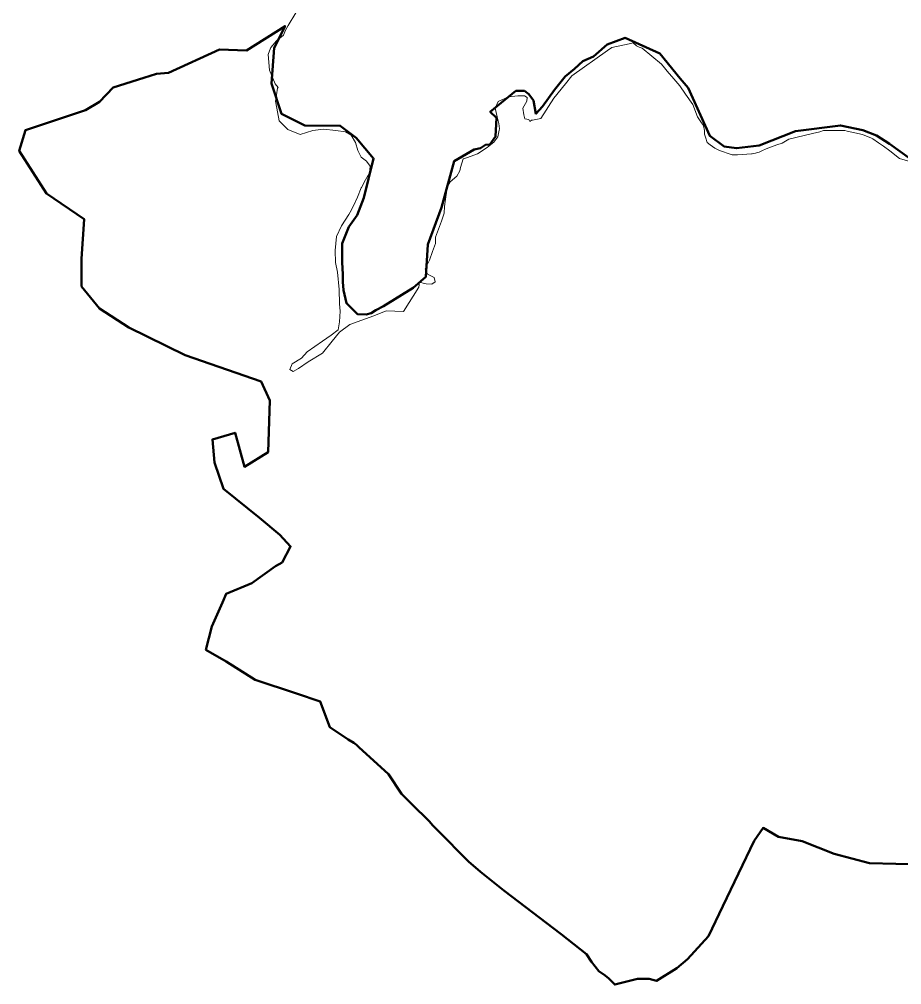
# Model space of a CAD drawing. Header units: metres. Extents: x 4718772 to 4722963, y 2429372 to 2432870.
# Drawn here: x 4721003 to 4721968, y 2429372 to 2430429 of the extents above; entities that cross this region are included whole.
import ezdxf

# ---------------------------------------------------------------- set-up
doc = ezdxf.new("R2010")
doc.units = ezdxf.units.M
doc.layers.add('HuellaProyecto_Magna_Bog', color=10, linetype='Continuous', lineweight=30)

msp = doc.modelspace()

# ---------------------------------------------------------------- linework, layer by layer
at = {"color": 1, "lineweight": 50}
msp.add_polyline3d([(4721987.3, 2430269.2, 70), (4721954.8, 2430292.3, 70), (4721940.4, 2430301.4, 72), (4721925.6, 2430307.3, 74), (4721901, 2430312.5, 74), (4721852, 2430306.2, 72), (4721812.1, 2430290.6, 74), (4721787.5, 2430287.6, 74), (4721774, 2430289.3, 74), (4721758.2, 2430301, 72), (4721734.6, 2430353.8, 72), (4721725.6, 2430363.8, 72), (4721703.6, 2430391.4, 72), (4721665.5, 2430408.2, 72), (4721646, 2430401, 72), (4721631, 2430387.8, 70), (4721619.5, 2430382.9, 68), (4721610.3, 2430374.4, 66), (4721599.9, 2430365.9, 64), (4721588.2, 2430351.3, 62), (4721575.4, 2430333.1, 60), (4721568, 2430325.3, 58), (4721565.3, 2430339.7, 60), (4721560.2, 2430346.6, 62), (4721555.4, 2430350.3, 64), (4721546.1, 2430350.3, 64), (4721518.1, 2430327.5, 66), (4721525.1, 2430320.8, 64), (4721524.7, 2430313.9, 62), (4721524, 2430300.3, 60), (4721517.6, 2430291.7, 62), (4721513, 2430291.3, 64), (4721507.6, 2430287.5, 66), (4721500.4, 2430286.1, 68), (4721478.5, 2430273.3, 70), (4721464.6, 2430222.7, 70), (4721449.7, 2430182.3, 70), (4721447.5, 2430146.8, 70), (4721433.8, 2430134.7, 72), (4721401.4, 2430114.9, 70), (4721392.8, 2430110.4, 68), (4721387.8, 2430107.1, 66), (4721382.4, 2430105.5, 64), (4721373, 2430106, 62), (4721360.8, 2430118.2, 62), (4721357.7, 2430132.4, 64), (4721356.7, 2430141.4, 66), (4721356.8, 2430149.5, 68), (4721356.2, 2430162.9, 70), (4721356.2, 2430183.2, 70), (4721363.4, 2430201.5, 68), (4721372.7, 2430214.5, 66), (4721380, 2430233.4, 64), (4721390.5, 2430276.4, 64), (4721371.3, 2430299.1, 64), (4721354, 2430312.1, 66), (4721315.4, 2430312.5, 66), (4721289.7, 2430325.3, 66), (4721278.7, 2430358.5, 68), (4721281.9, 2430397.5, 68), (4721293.8, 2430421.3, 66), (4721251.5, 2430394.5, 66), (4721222.1, 2430395.7, 64), (4721166.4, 2430370.2, 60), (4721153.1, 2430369.1, 58), (4721139.4, 2430364.7, 56), (4721105.8, 2430354.2, 56), (4721090.6, 2430338.4, 56), (4721075.6, 2430329.2, 54), (4721009.7, 2430307.4, 0), (4721003.1, 2430284.8, 54), (4721032.9, 2430238.2, 54), (4721074.1, 2430209.8, 54), (4721071.1, 2430166.6, 56), (4721071.1, 2430136.4, 56), (4721090.7, 2430112.3, 58), (4721123, 2430091.6, 56), (4721184.6, 2430061.3, 54), (4721267.5, 2430032.3, 54), (4721277.1, 2430011.5, 54), (4721275.3, 2429955.2, 54), (4721249.2, 2429939.2, 54), (4721239.1, 2429976.3, 54), (4721214.2, 2429969.1, 54), (4721216.5, 2429943.8, 54), (4721226.3, 2429914.9, 54), (4721265.6, 2429883.3, 54), (4721287.9, 2429864.8, 56), (4721299.8, 2429851.9, 58), (4721290.5, 2429834.5, 56), (4721283.1, 2429830.4, 54), (4721257.5, 2429811.7, 54), (4721229.2, 2429800.1, 54), (4721225.2, 2429790.7, 54), (4721213.7, 2429764.4, 54), (4721207.2, 2429738.7, 54), (4721229.4, 2429726.2, 54), (4721260.9, 2429706, 56), (4721306.1, 2429691.1, 60), (4721332.2, 2429682.3, 62), (4721342.5, 2429654.1, 62), (4721362.8, 2429640.7, 62), (4721368.9, 2429636.9, 60), (4721371.8, 2429634.8, 58), (4721374.5, 2429632.4, 56), (4721406.7, 2429602.7, 56), (4721421, 2429581.2, 58), (4721432.5, 2429569.9, 56), (4721451.3, 2429551.3, 56), (4721455.2, 2429546.6, 58), (4721460.4, 2429541.5, 60), (4721494.3, 2429507.4, 60), (4721507.6, 2429496, 62), (4721532.8, 2429475.4, 62), (4721595.6, 2429427.7, 60), (4721623.2, 2429405.8, 60), (4721628.8, 2429397.3, 60), (4721637, 2429387.4, 62), (4721643.9, 2429382.7, 64), (4721647.7, 2429379.4, 66), (4721651.7, 2429375.4, 68), (4721654.3, 2429372.5, 70), (4721679.2, 2429378.9, 70), (4721691.9, 2429378.9, 70), (4721699.8, 2429376.6, 76), (4721722.2, 2429390.6, 78), (4721733.9, 2429400.4, 80), (4721756.6, 2429425.5, 82), (4721772.5, 2429458.3, 82), (4721806.7, 2429530, 82), (4721816.4, 2429544, 82), (4721833.4, 2429534.4, 80), (4721859.3, 2429529.6, 78), (4721894.2, 2429515.7, 76), (4721932.9, 2429505.3, 74), (4721961.6, 2429504.8, 76), (4721986.4, 2429504.2, 78)], dxfattribs=at)
at = {"layer": 'HuellaProyecto_Magna_Bog', "color": 6, "linetype": 'Continuous', "lineweight": 13}
msp.add_polyline3d([(4721977.9, 2430272.8, 6.4), (4721965.7, 2430276.5, 6.4), (4721955.2, 2430284.6, 6.4), (4721948.3, 2430289.9, 6.4), (4721942.8, 2430293.5, 6.4), (4721936.5, 2430297.8, 6.4), (4721934.9, 2430298.7, 6.4), (4721925, 2430302.7, 6.4), (4721908.3, 2430306.4, 6.4), (4721906, 2430307, 6.4), (4721882.6, 2430307, 6.4), (4721878.6, 2430305.7, 6.4), (4721870.4, 2430303.6, 6.4), (4721870.4, 2430303.6, 6.4), (4721870.4, 2430303.6, 6.4), (4721844.5, 2430297.6, 6.4), (4721837.3, 2430293.3, 6.4), (4721831.6, 2430291.3, 6.4), (4721819.7, 2430287.1, 6.4), (4721819.7, 2430286.9, 6.4), (4721815.1, 2430284.7, 6.4), (4721812.1, 2430283.3, 6.4), (4721809.3, 2430282.6, 6.4), (4721808.1, 2430282.2, 6.4), (4721804.6, 2430281.4, 6.4), (4721803.6, 2430281.4, 6.4), (4721788.6, 2430280.2, 6.4), (4721788.6, 2430280.2, 6.4), (4721782.5, 2430280.5, 6.4), (4721778.2, 2430281.7, 6.4), (4721772, 2430283.9, 6.4), (4721771.9, 2430283.9, 6.4), (4721768.7, 2430285, 6.4), (4721763.8, 2430287.6, 6.4), (4721758.5, 2430291.4, 6.4), (4721755.2, 2430294, 6.4), (4721753.5, 2430299.6, 6.4), (4721752.5, 2430303, 6.4), (4721752.3, 2430307.1, 6.4), (4721751.4, 2430312.2, 6.4), (4721751.3, 2430312.4, 6.4), (4721749.2, 2430315.5, 6.4), (4721744.7, 2430322, 6.4), (4721739.7, 2430335.4, 6.4), (4721731.6, 2430346.9, 6.4), (4721725.4, 2430355.8, 6.4), (4721716.5, 2430366.1, 6.4), (4721713.6, 2430369.5, 6.4), (4721713.5, 2430369.7, 6.4), (4721705.2, 2430379.4, 6.4), (4721684.2, 2430397, 6.4), (4721680.9, 2430398.3, 6.4), (4721678.1, 2430399.6, 6.4), (4721674.2, 2430402.8, 6.4), (4721669.9, 2430401.9, 6.4), (4721651, 2430397.9, 6.4), (4721646.3, 2430394.5, 6.4), (4721607.2, 2430366.8, 6.4), (4721600.2, 2430357.9, 6.4), (4721587.8, 2430342.2, 6.4), (4721573.5, 2430320.1, 6.4), (4721564.2, 2430318.2, 6.4), (4721563.2, 2430318.4, 6.4), (4721563.1, 2430318.3, 6.4), (4721563.1, 2430318.4, 6.4), (4721561.3, 2430316.7, 6.4), (4721560.1, 2430319, 6.4), (4721556, 2430319.8, 6.4), (4721554.9, 2430324.1, 6.4), (4721553.7, 2430331.4, 6.4), (4721558, 2430339, 6.4), (4721558.4, 2430343, 6.4), (4721555.4, 2430345, 6.4), (4721548.4, 2430345, 6.4), (4721538.2, 2430343.7, 6.4), (4721526.9, 2430338.8, 6.4), (4721523.6, 2430331.5, 6.4), (4721525.6, 2430321.9, 6.4), (4721527.5, 2430314.6, 6.4), (4721528.2, 2430308.7, 6.4), (4721527.9, 2430307.3, 6.4), (4721526.2, 2430300.1, 6.4), (4721521.9, 2430294.1, 6.4), (4721514.6, 2430288.2, 6.4), (4721504, 2430281.3, 6.4), (4721489.1, 2430276, 6.4), (4721488.4, 2430276, 6.4), (4721485.5, 2430266.5, 6.4), (4721484.9, 2430262.8, 6.4), (4721481.7, 2430257, 6.4), (4721474.3, 2430250.8, 6.4), (4721471.2, 2430246.1, 6.4), (4721470.1, 2430239.2, 6.4), (4721469, 2430231.9, 6.4), (4721467.9, 2430224, 6.4), (4721467.8, 2430216.6, 6.4), (4721464.6, 2430207.7, 6.4), (4721458.2, 2430190.3, 6.4), (4721458.2, 2430183.5, 6.4), (4721455, 2430174.6, 6.4), (4721451.8, 2430165.1, 6.4), (4721450, 2430161.6, 6.4), (4721447, 2430155.7, 6.4), (4721449.6, 2430149.9, 6.4), (4721456.9, 2430146.1, 6.4), (4721457.9, 2430141.4, 6.4), (4721454.2, 2430138.8, 6.4), (4721447.9, 2430139.3, 6.4), (4721446.2, 2430139.7, 6.4), (4721440.6, 2430141, 6.4), (4721440.1, 2430135.7, 6.4), (4721423.1, 2430109, 6.4), (4721404.2, 2430109.6, 6.4), (4721390.6, 2430104.4, 6.4), (4721364.7, 2430094.6, 6.4), (4721353.1, 2430086.2, 6.4), (4721345.3, 2430076.4, 6.4), (4721334.6, 2430063.2, 6.4), (4721318.8, 2430053.8, 6.4), (4721308.3, 2430046.5, 6.4), (4721302.5, 2430043.4, 6.4), (4721298.8, 2430045.5, 6.4), (4721301.5, 2430051.8, 6.4), (4721311.5, 2430058, 6.4), (4721317.9, 2430064.8, 6.4), (4721334.6, 2430076.4, 6.4), (4721344.2, 2430083.1, 6.4), (4721351.6, 2430088.9, 6.4), (4721353.2, 2430097.8, 6.4), (4721353.8, 2430109.4, 6.4), (4721353.3, 2430117.3, 6.4), (4721352.9, 2430133.1, 6.4), (4721350.9, 2430152, 6.4), (4721348.9, 2430162.6, 6.4), (4721348.4, 2430175.7, 6.4), (4721350.1, 2430191, 6.4), (4721355.4, 2430202.5, 6.4), (4721363.4, 2430215.1, 6.4), (4721364.8, 2430217.8, 6.4), (4721368.2, 2430224, 6.4), (4721372.9, 2430234, 6.4), (4721377.1, 2430244.3, 6.4), (4721377.2, 2430244.5, 6.4), (4721381.5, 2430252.9, 6.4), (4721386.2, 2430260.8, 6.4), (4721386.8, 2430268.1, 6.4), (4721382.6, 2430273.4, 6.4), (4721376.9, 2430277.7, 6.4), (4721373.2, 2430285.1, 6.4), (4721370.7, 2430294, 6.4), (4721366, 2430302, 6.4), (4721359.7, 2430305.7, 6.4), (4721349.2, 2430306.8, 6.4), (4721335.6, 2430308.5, 6.4), (4721324, 2430307, 6.4), (4721310.3, 2430302.7, 6.4), (4721296.7, 2430308, 6.4), (4721287.3, 2430317.6, 6.4), (4721283.5, 2430337.3, 6.4), (4721283.2, 2430338.6, 6.4), (4721285.4, 2430353.4, 6.4), (4721286.3, 2430353.9, 6.4), (4721282.9, 2430357.9, 6.4), (4721276.7, 2430373.1, 6.4), (4721275.1, 2430390, 6.4), (4721277.7, 2430397, 6.4), (4721278.1, 2430397.9, 6.4), (4721284.4, 2430404.9, 6.4), (4721292.1, 2430411.2, 6.4), (4721294.2, 2430416.8, 6.4), (4721297, 2430421.7, 6.4), (4721305.3, 2430435.8, 6.4)], dxfattribs=at)

doc.saveas('drawing.dxf')
